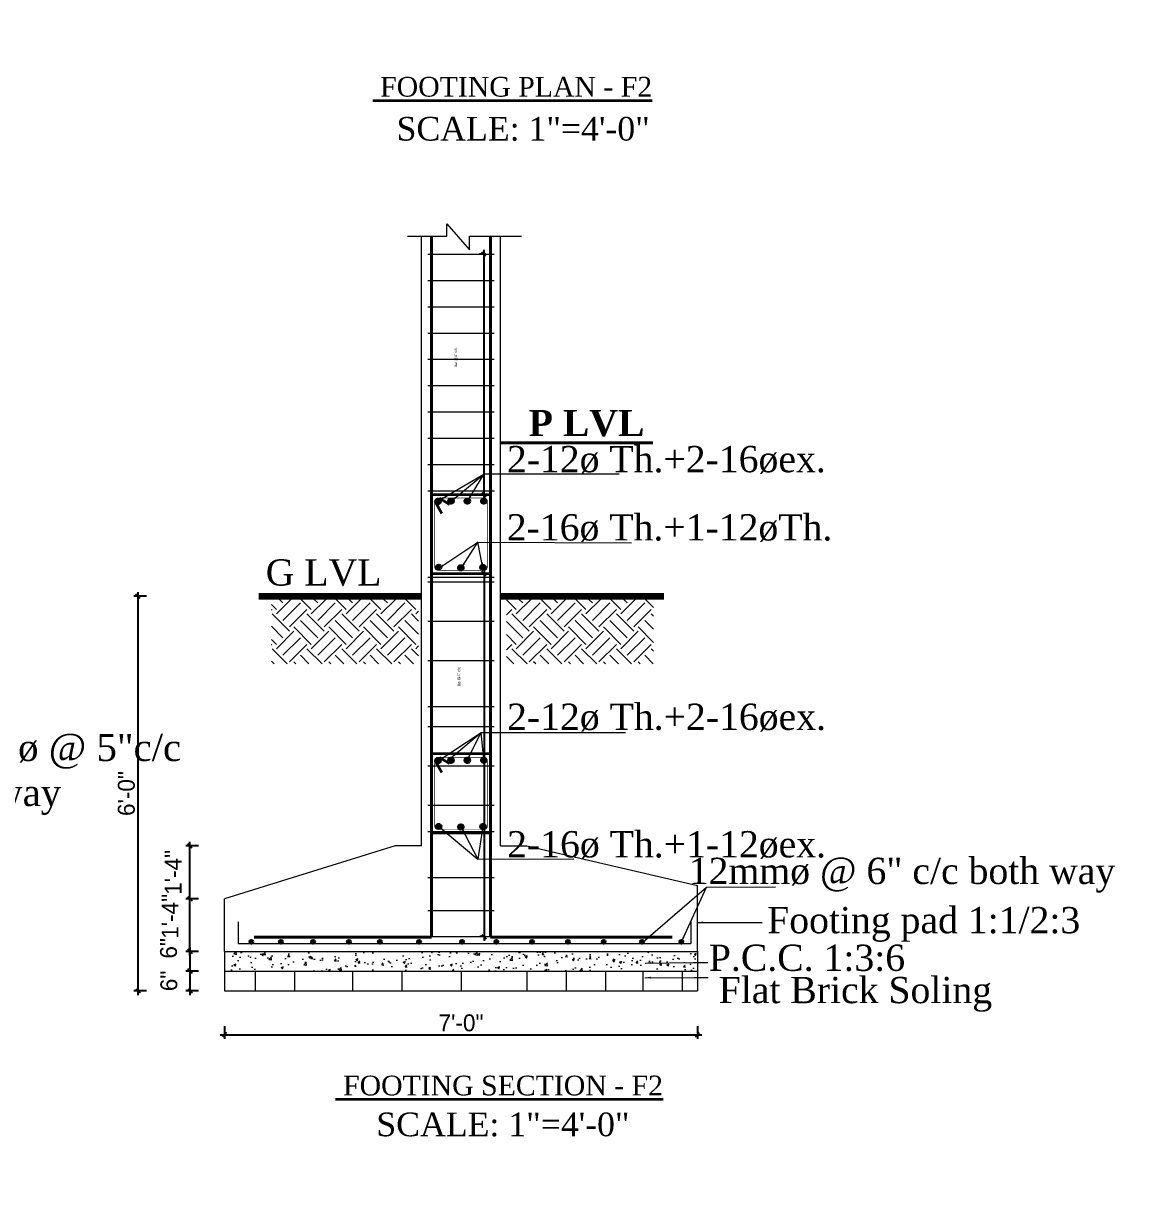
# Model space of a CAD drawing. Header units: inches. Extents: x -12071822 to 12321209, y -1222525 to 1319227.
# Drawn here: x 126775.7 to 127170.5, y 48659.8 to 49077.5 of the extents above; entities that cross this region are included whole.
import ezdxf

# ---------------------------------------------------------------- set-up
doc = ezdxf.new("R2010")
doc.units = ezdxf.units.IN
doc.header["$MEASUREMENT"] = 0
doc.header["$PDMODE"] = 35
for name, color, linetype, lineweight in [('Column', 181, 'Continuous', 40), ('DIM_LINE', 173, 'Continuous', 20), ('HACTH', 253, 'Continuous', 5), ('Hatch', 9, 'Continuous', 9), ('ST-REINFOR', 201, 'Continuous', 40), ('STIRRUPS', 14, 'Continuous', 18), ('TEXT', 255, 'Continuous', 35), ('TRENCH', 1, 'Continuous', 35), ('WALL ELV', 20, 'Continuous', 20), ('WALL SEC', 2, 'Continuous', 35), ('Windows', 151, 'Continuous', 15)]:
    doc.layers.add(name, color=color, linetype=linetype, lineweight=lineweight)
doc.styles.add('NIR', font='COPRGTL.TTF')
doc.styles.add('ordinary', font='times.ttf')
doc.styles.get("Standard").update_dxf_attribs({"font": 'arial.ttf'})
doc.styles.add('TIMES 48', font='times.ttf', dxfattribs={"height": 4})
doc.dimstyles.new('Copy of Standard', dxfattribs={"dimtxt": 12, "dimasz": 4, "dimexe": 0, "dimexo": 6, "dimgap": 3, "dimtad": 1, "dimdec": 0, "dimzin": 0, "dimdsep": 46, "dimlunit": 4, "dimtxsty": 'Standard', "dimblk": 'ARCHTICK', "dimcen": 0.09, "dimdle": 3, "dimclrd": 256, "dimadec": 0, "dimazin": 0, "dimtfac": 1, "dimtdec": 0, "dimtofl": 0, "dimtmove": 0, "dimatfit": 3, "dimfxl": 1, "dimfxlon": 1, "dimtolj": 1, "dimtzin": 0, "dimlwd": -1, "dimarcsym": 0})
doc.dimstyles.new('nir 48', dxfattribs={"dimscale": 0.5, "dimtxt": 24, "dimasz": 3, "dimexe": 3, "dimexo": 6, "dimgap": 2, "dimtad": 3, "dimdec": 0, "dimzin": 3, "dimlunit": 4, "dimtxsty": 'NIR', "dimblk": 'OBLIQUE', "dimcen": 2.5, "dimdle": 3, "dimclrt": 3, "dimadec": 0, "dimazin": 0, "dimtfac": 1, "dimtdec": 0, "dimtmove": 2, "dimatfit": 3, "dimfxl": 1, "dimarcsym": 0})

# ---------------------------------------------------------------- blocks, each defined once
blk = doc.blocks.new('_Oblique')
at = {"color": 0, "linetype": 'ByBlock', "lineweight": -2}
blk.add_line((-0.5, -0.5), (0.5, 0.5), dxfattribs=at)
blk = doc.blocks.new('*D2657')
at = {"layer": 'Defpoints', "color": 0, "transparency": 16777216}
for p in [(126939.35, 48882.13), (126939.35, 48753.18), (126940.93, 48753.18)]:
    blk.add_point(p, dxfattribs=at)
at = {"layer": 'DIM_LINE', "color": 0, "lineweight": -2, "transparency": 16777216}
for p, q in [((126939.35, 48882.13), (126937.85, 48882.13)), ((126939.35, 48753.18), (126937.85, 48753.18))]:
    blk.add_line(p, q, dxfattribs=at)
at = {"layer": 'DIM_LINE', "color": 0, "linetype": 'ByBlock', "lineweight": -2, "transparency": 16777216}
blk.add_line((126939.35, 48883.63), (126939.35, 48751.68), dxfattribs=at)
at = {"layer": 'DIM_LINE', "color": 0, "lineweight": -2, "transparency": 16777216, "xscale": 1.5, "yscale": 1.5, "zscale": 1.5}
for p, rotation in [((126939.35, 48882.13), 90), ((126939.35, 48753.18), 270)]:
    blk.add_blockref('_Oblique', p, dxfattribs=dict(at, rotation=rotation))
at = {"layer": 'DIM_LINE', "color": 3, "transparency": 16777216, "insert": (126930.53, 48845.58), "char_height": 1, "attachment_point": 5, "rotation": 90, "style": 'NIR'}
blk.add_mtext('8ø @4" c/c', dxfattribs=at)
blk = doc.blocks.new('_ArchTick')
at = {"color": 0, "linetype": 'ByBlock', "const_width": 0.15}
blk.add_lwpolyline([(-0.5, -0.5), (0.5, 0.5)], dxfattribs=at)
blk = doc.blocks.new('*D2658')
at = {"layer": 'Defpoints', "color": 0, "transparency": 16777216}
for p in [(126943, 48995.59), (126939.3, 48910.14), (126939.87, 48910.14)]:
    blk.add_point(p, dxfattribs=at)
at = {"layer": 'DIM_LINE', "color": 0, "lineweight": -2, "transparency": 16777216}
for p, q in [((126940, 48995.59), (126937.8, 48995.59)), ((126939.3, 48910.14), (126937.8, 48910.14))]:
    blk.add_line(p, q, dxfattribs=at)
at = {"layer": 'DIM_LINE', "color": 0, "linetype": 'ByBlock', "lineweight": -2, "transparency": 16777216}
blk.add_line((126939.3, 48997.09), (126939.3, 48908.64), dxfattribs=at)
at = {"layer": 'DIM_LINE', "color": 0, "lineweight": -2, "transparency": 16777216, "xscale": 1.5, "yscale": 1.5, "zscale": 1.5}
for p, rotation in [((126939.3, 48995.59), 90), ((126939.3, 48910.14), 270)]:
    blk.add_blockref('_Oblique', p, dxfattribs=dict(at, rotation=rotation))
at = {"layer": 'DIM_LINE', "color": 3, "transparency": 16777216, "insert": (126929.36, 48959), "char_height": 1, "attachment_point": 5, "rotation": 90, "style": 'NIR'}
blk.add_mtext('8ø @4" c/c', dxfattribs=at)
blk = doc.blocks.new('*D2659')
at = {"layer": 'Defpoints', "color": 0, "transparency": 16777216}
for p in [(126847.16, 48747.94), (126834.88, 48740.94), (126847.16, 48740.94)]:
    blk.add_point(p, dxfattribs=at)
at = {"layer": 'DIM_LINE', "color": 0, "lineweight": -2, "transparency": 16777216}
for p, q in [((126837.88, 48747.94), (126833.38, 48747.94)), ((126837.88, 48740.94), (126833.38, 48740.94))]:
    blk.add_line(p, q, dxfattribs=at)
at = {"layer": 'DIM_LINE', "color": 0, "linetype": 'ByBlock', "lineweight": -2, "transparency": 16777216}
blk.add_line((126834.88, 48749.44), (126834.88, 48739.44), dxfattribs=at)
at = {"layer": 'DIM_LINE', "color": 0, "lineweight": -2, "transparency": 16777216, "xscale": 1.5, "yscale": 1.5, "zscale": 1.5}
for p, rotation in [((126834.88, 48747.94), 90), ((126834.88, 48740.94), 270)]:
    blk.add_blockref('_Oblique', p, dxfattribs=dict(at, rotation=rotation))
at = {"layer": 'DIM_LINE', "color": 3, "transparency": 16777216, "insert": (126827.29, 48749.02), "char_height": 6, "attachment_point": 5, "rotation": 90, "style": 'NIR'}
blk.add_mtext('6"', dxfattribs=at)
blk = doc.blocks.new('*D2663')
at = {"layer": 'Defpoints', "color": 0, "transparency": 16777216}
for p in [(126834.88, 48766.61), (126847.16, 48766.61), (126847.16, 48747.94)]:
    blk.add_point(p, dxfattribs=at)
at = {"layer": 'DIM_LINE', "color": 0, "linetype": 'ByBlock', "lineweight": -2, "transparency": 16777216}
blk.add_line((126834.88, 48746.44), (126834.88, 48768.11), dxfattribs=at)
at = {"layer": 'DIM_LINE', "color": 0, "lineweight": -2, "transparency": 16777216}
for p, q in [((126837.88, 48766.61), (126833.38, 48766.61)), ((126837.88, 48747.94), (126833.38, 48747.94))]:
    blk.add_line(p, q, dxfattribs=at)
at = {"layer": 'DIM_LINE', "color": 0, "lineweight": -2, "transparency": 16777216, "xscale": 1.5, "yscale": 1.5, "zscale": 1.5}
for p, rotation in [((126834.88, 48766.61), 90), ((126834.88, 48747.94), 270)]:
    blk.add_blockref('_Oblique', p, dxfattribs=dict(at, rotation=rotation))
at = {"layer": 'DIM_LINE', "color": 3, "transparency": 16777216, "insert": (126827.8, 48760.38), "char_height": 6, "attachment_point": 5, "rotation": 90, "style": 'NIR'}
blk.add_mtext('1\'-4"', dxfattribs=at)
blk = doc.blocks.new('*D2660')
at = {"layer": 'Defpoints', "color": 0, "transparency": 16777216}
for p in [(126834.88, 48785.4), (126893.84, 48785.4), (126847.16, 48766.61)]:
    blk.add_point(p, dxfattribs=at)
at = {"layer": 'DIM_LINE', "color": 0, "lineweight": -2, "transparency": 16777216}
for p, q in [((126837.88, 48785.4), (126833.38, 48785.4)), ((126837.88, 48766.61), (126833.38, 48766.61))]:
    blk.add_line(p, q, dxfattribs=at)
at = {"layer": 'DIM_LINE', "color": 0, "linetype": 'ByBlock', "lineweight": -2, "transparency": 16777216}
blk.add_line((126834.88, 48765.11), (126834.88, 48786.9), dxfattribs=at)
at = {"layer": 'DIM_LINE', "color": 0, "lineweight": -2, "transparency": 16777216, "xscale": 1.5, "yscale": 1.5, "zscale": 1.5}
for p, rotation in [((126834.88, 48785.4), 90), ((126834.88, 48766.61), 270)]:
    blk.add_blockref('_Oblique', p, dxfattribs=dict(at, rotation=rotation))
at = {"layer": 'DIM_LINE', "color": 3, "transparency": 16777216, "insert": (126828.88, 48776), "char_height": 6, "attachment_point": 5, "rotation": 90, "style": 'NIR'}
blk.add_mtext('1\'-4"', dxfattribs=at)
blk = doc.blocks.new('*D2661')
at = {"layer": 'Defpoints', "color": 0, "transparency": 16777216}
for p in [(126847.16, 48733.94), (127015.2, 48733.94), (127015.2, 48718.33)]:
    blk.add_point(p, dxfattribs=at)
at = {"layer": 'DIM_LINE', "color": 0, "linetype": 'ByBlock', "lineweight": -2, "transparency": 16777216}
blk.add_line((126845.66, 48718.33), (127016.7, 48718.33), dxfattribs=at)
at = {"layer": 'DIM_LINE', "color": 0, "lineweight": -2, "transparency": 16777216}
for p, q in [((126847.16, 48721.33), (126847.16, 48716.83)), ((127015.2, 48721.33), (127015.2, 48716.83))]:
    blk.add_line(p, q, dxfattribs=at)
at = {"layer": 'DIM_LINE', "color": 0, "lineweight": -2, "transparency": 16777216, "xscale": 1.5, "yscale": 1.5, "zscale": 1.5, "rotation": 180}
blk.add_blockref('_Oblique', (126847.16, 48718.33), dxfattribs=at)
at = {"layer": 'DIM_LINE', "color": 0, "lineweight": -2, "transparency": 16777216, "xscale": 1.5, "yscale": 1.5, "zscale": 1.5}
blk.add_blockref('_Oblique', (127015.2, 48718.33), dxfattribs=at)
at = {"layer": 'DIM_LINE', "color": 3, "transparency": 16777216, "insert": (126931.18, 48722.52), "char_height": 6, "attachment_point": 5, "style": 'NIR'}
blk.add_mtext('7\'-0"', dxfattribs=at)
blk = doc.blocks.new('*D2662')
at = {"layer": 'Defpoints', "color": 0, "transparency": 16777216}
for p in [(126847.16, 48740.94), (126834.88, 48733.94), (126847.16, 48733.94)]:
    blk.add_point(p, dxfattribs=at)
at = {"layer": 'DIM_LINE', "color": 0, "lineweight": -2, "transparency": 16777216}
for p, q in [((126837.88, 48740.94), (126833.38, 48740.94)), ((126837.88, 48733.94), (126833.38, 48733.94))]:
    blk.add_line(p, q, dxfattribs=at)
at = {"layer": 'DIM_LINE', "color": 0, "linetype": 'ByBlock', "lineweight": -2, "transparency": 16777216}
blk.add_line((126834.88, 48742.44), (126834.88, 48732.44), dxfattribs=at)
at = {"layer": 'DIM_LINE', "color": 0, "lineweight": -2, "transparency": 16777216, "xscale": 1.5, "yscale": 1.5, "zscale": 1.5}
for p, rotation in [((126834.88, 48740.94), 90), ((126834.88, 48733.94), 270)]:
    blk.add_blockref('_Oblique', p, dxfattribs=dict(at, rotation=rotation))
at = {"layer": 'DIM_LINE', "color": 3, "transparency": 16777216, "insert": (126827.4, 48737.44), "char_height": 6, "attachment_point": 5, "rotation": 90, "style": 'NIR'}
blk.add_mtext('6"', dxfattribs=at)
blk = doc.blocks.new('*D2664')
at = {"layer": 'Defpoints', "color": 0, "transparency": 16777216}
for p in [(126859.26, 48874.09), (126816.41, 48733.94), (126858, 48733.94)]:
    blk.add_point(p, dxfattribs=at)
at = {"layer": 'DIM_LINE', "color": 0, "lineweight": -2, "transparency": 16777216}
for p, q in [((126819.41, 48874.09), (126814.91, 48874.09)), ((126819.41, 48733.94), (126814.91, 48733.94))]:
    blk.add_line(p, q, dxfattribs=at)
at = {"layer": 'DIM_LINE', "color": 0, "linetype": 'ByBlock', "lineweight": -2, "transparency": 16777216}
blk.add_line((126816.41, 48875.59), (126816.41, 48732.44), dxfattribs=at)
at = {"layer": 'DIM_LINE', "color": 0, "lineweight": -2, "transparency": 16777216, "xscale": 1.5, "yscale": 1.5, "zscale": 1.5}
for p, rotation in [((126816.41, 48874.09), 90), ((126816.41, 48733.94), 270)]:
    blk.add_blockref('_Oblique', p, dxfattribs=dict(at, rotation=rotation))
at = {"layer": 'DIM_LINE', "color": 3, "transparency": 16777216, "insert": (126812.3, 48804.01), "char_height": 6, "attachment_point": 5, "rotation": 90, "style": 'NIR'}
blk.add_mtext('6\'-0"', dxfattribs=at)

msp = doc.modelspace()

# ---------------------------------------------------------------- hatches: boundary and pattern name
at = {"layer": 'HACTH'}
h = msp.add_hatch(dxfattribs=at)
h.set_pattern_fill('AR-CONC', color=256, scale=1.167, style=0)
h.set_pattern_definition([(50, (-36397.2115, 216438.772), (8.37042633, -0.73231742), [0.87525, -9.62775]), (355, (-36397.2115, 216438.772), (-1.61922806, 8.7780822), [0.7002, -7.7022]), (100.4514, (-36396.514, 216438.711), (6.75120448, 8.04575946), [0.74384802, -8.18232845]), (46.1842, (-36397.212, 216441.106), (12.45470304, -1.9316069), [1.312875, -14.441625]), (96.6356, (-36396.174, 216440.945), (10.9075138, 11.36795555), [1.11577206, -12.2734907]), (351.1842, (-36397.212, 216441.106), (10.9075049, 11.3679641), [1.0503, -11.5533]), (21, (-36396.0445, 216440.5224), (6.9659053, -4.69856245), [0.87525, -9.62775]), (326, (-36396.0445, 216440.522), (2.83948992, 8.46250103), [0.7002, -7.7022]), (71.4514, (-36395.464, 216440.131), (9.80539808, 3.7639309), [0.74384802, -8.18232845]), (37.5, (-36397.2115, 216438.772), (0.14190551, 3.884871274), [0, -7.60884, 0, -7.8189, 0, -7.731375]), (7.5, (-36397.2115, 216438.772), (3.0700215, 4.60278468), [0, -4.45794, 0, -7.43379, 0, -2.946675]), (327.5, (-36399.814, 216438.772), (6.22970783, -0.263215353), [0, -2.9175, 0, -9.1026, 0, -12.07845]), (317.5, (-36400.981, 216438.772), (6.8057826, 1.16822514), [0, -3.79275, 0, -6.04506, 0, -8.57745])])
h.paths.add_polyline_path([(126847.16, 48740.94), (127015.2, 48740.94), (127015.2, 48747.94), (126847.16, 48747.94)])
at = {"layer": 'Hatch'}
h = msp.add_hatch(dxfattribs=at)
h.set_pattern_fill('EARTH', color=256, scale=35.01, angle=45, style=0)
h.set_pattern_definition([(45, (41722.619, 10058.451), (1e-15, 12.3779042), [8.7525, -8.7525]), (45, (41720.298, 10060.7715), (1e-15, 12.3779042), [8.7525, -8.7525]), (45, (41717.9775, 10063.092), (1e-15, 12.3779042), [8.7525, -8.7525]), (135, (41717.9775, 10064.64), (-12.3779042, 1e-15), [8.7525, -8.7525]), (135, (41720.298, 10066.96), (-12.3779042, 1e-15), [8.7525, -8.7525]), (135, (41722.619, 10069.281), (-12.3779042, 1e-15), [8.7525, -8.7525])])
h.paths.add_polyline_path([(126916.09, 48872.96), (126863.81, 48872.96), (126863.81, 48850.08), (126916.09, 48850.08)])
h = msp.add_hatch(dxfattribs=at)
h.set_pattern_fill('EARTH', color=256, scale=35.01, angle=45, style=0)
h.set_pattern_definition([(45, (41721.1875, 10058.451), (1e-15, 12.3779042), [8.7525, -8.7525]), (45, (41718.867, 10060.7715), (1e-15, 12.3779042), [8.7525, -8.7525]), (45, (41716.546, 10063.092), (1e-15, 12.3779042), [8.7525, -8.7525]), (135, (41716.546, 10064.64), (-12.3779042, 1e-15), [8.7525, -8.7525]), (135, (41718.867, 10066.96), (-12.3779042, 1e-15), [8.7525, -8.7525]), (135, (41721.1875, 10069.281), (-12.3779042, 1e-15), [8.7525, -8.7525])])
h.paths.add_polyline_path([(126999.62, 48872.96), (126947.33, 48872.96), (126947.33, 48850.08), (126999.62, 48850.08)])
at = {"layer": 'WALL SEC'}
for points in [[(126922.14, 48907.74, 1), (126923.82, 48907.74, 1)], [(126923.86, 48907.74, -1), (126922.18, 48907.74, -1)], [(126923.86, 48907.74, -1), (126922.18, 48907.74, -1)], [(126926.75, 48907.87, 1), (126928.43, 48907.87, 1)], [(126928.47, 48907.87, -1), (126926.79, 48907.87, -1)], [(126928.47, 48907.87, -1), (126926.79, 48907.87, -1)], [(126932.58, 48907.87, 1), (126934.26, 48907.87, 1)], [(126934.3, 48907.87, -1), (126932.62, 48907.87, -1)], [(126934.3, 48907.87, -1), (126932.62, 48907.87, -1)], [(126938.45, 48907.87, 1), (126940.13, 48907.87, 1)], [(126940.17, 48907.87, -1), (126938.49, 48907.87, -1)], [(126940.17, 48907.87, -1), (126938.49, 48907.87, -1)], [(126922.4, 48884.39, 1), (126924.08, 48884.39, 1)], [(126938.12, 48884.32, 1), (126939.8, 48884.32, 1)], [(126939.83, 48884.32, -1), (126938.15, 48884.32, -1)], [(126939.83, 48884.32, -1), (126938.15, 48884.32, -1)], [(126930.26, 48884.18, -1), (126931.95, 48884.18, -1)], [(126931.98, 48884.18, 1), (126930.3, 48884.18, 1)], [(126931.98, 48884.18, 1), (126930.3, 48884.18, 1)], [(126922.14, 48815.68, 1), (126923.82, 48815.68, 1)], [(126923.86, 48815.68, -1), (126922.18, 48815.68, -1)], [(126923.86, 48815.68, -1), (126922.18, 48815.68, -1)], [(126926.75, 48815.8, 1), (126928.43, 48815.8, 1)], [(126928.47, 48815.8, -1), (126926.79, 48815.8, -1)], [(126928.47, 48815.8, -1), (126926.79, 48815.8, -1)], [(126932.58, 48815.8, 1), (126934.26, 48815.8, 1)], [(126934.3, 48815.8, -1), (126932.62, 48815.8, -1)], [(126934.3, 48815.8, -1), (126932.62, 48815.8, -1)], [(126938.45, 48815.81, 1), (126940.13, 48815.81, 1)], [(126940.17, 48815.81, -1), (126938.49, 48815.81, -1)], [(126940.17, 48815.81, -1), (126938.49, 48815.81, -1)], [(126922.4, 48792.33, 1), (126924.08, 48792.33, 1)], [(126930.26, 48792.12, -1), (126931.95, 48792.12, -1)], [(126931.98, 48792.12, 1), (126930.3, 48792.12, 1)], [(126931.98, 48792.12, 1), (126930.3, 48792.12, 1)], [(126938.12, 48792.26, 1), (126939.8, 48792.26, 1)], [(126939.83, 48792.26, -1), (126938.15, 48792.26, -1)], [(126939.83, 48792.26, -1), (126938.15, 48792.26, -1)], [(126856.09, 48751.38, 0.407959), (126856.66, 48750.79), (126856.69, 48750.79, 0.407959), (126857.26, 48751.38, 1)], [(126866.59, 48751.38, 0.407959), (126867.16, 48750.79), (126867.19, 48750.79, 0.407959), (126867.76, 48751.38, 1)], [(126878.06, 48751.38, 0.407959), (126878.63, 48750.79), (126878.65, 48750.79, 0.407959), (126879.23, 48751.38, 1)], [(126890.77, 48751.38, 0.407959), (126891.34, 48750.79), (126891.36, 48750.79, 0.407959), (126891.93, 48751.38, 1)], [(126901.78, 48751.38, 0.407959), (126902.35, 48750.79), (126902.37, 48750.79, 0.407959), (126902.95, 48751.38, 1)], [(126915.72, 48751.37, 0.407959), (126916.29, 48750.78), (126916.32, 48750.78, 0.407959), (126916.89, 48751.37, 1)], [(126930.99, 48751.38, 0.407959), (126931.56, 48750.79), (126931.58, 48750.79, 0.407959), (126932.15, 48751.38, 1)], [(126943.18, 48751.38, 0.407959), (126943.75, 48750.79), (126943.77, 48750.79, 0.407959), (126944.34, 48751.38, 1)], [(126955.86, 48751.38, 0.407959), (126956.43, 48750.79), (126956.46, 48750.79, 0.407959), (126957.03, 48751.38, 1)], [(126968.57, 48751.38, 0.407959), (126969.14, 48750.79), (126969.16, 48750.79, 0.407959), (126969.74, 48751.38, 1)], [(126981.3, 48751.38, 0.407959), (126981.87, 48750.79), (126981.9, 48750.79, 0.407959), (126982.47, 48751.38, 1)], [(126994.92, 48751.38, 0.407959), (126995.49, 48750.79), (126995.51, 48750.79, 0.407959), (126996.09, 48751.38, 1)], [(127008.92, 48751.38, 0.407959), (127009.49, 48750.79), (127009.52, 48750.79, 0.407959), (127010.09, 48751.38, 1)]]:
    msp.add_hatch(color=256, dxfattribs=at).paths.add_polyline_path(points)

# ---------------------------------------------------------------- linework, layer by layer
at = {"layer": 'Column'}
for p, q in [((126921.84, 48907.8), (126924.35, 48903.5)), ((126923.54, 48908.89), (126927.07, 48906.69)), ((126921.84, 48815.74), (126924.35, 48811.44)), ((126923.54, 48816.83), (126927.07, 48814.62))]:
    msp.add_line(p, q, dxfattribs=at)
at = {"layer": 'Column', "const_width": 0.233}
for points in [[(126939.35, 48908.97), (126923.01, 48908.97, 0.414214), (126921.84, 48907.8), (126921.84, 48884.46, 0.414214), (126923.01, 48883.3), (126939.35, 48883.3, 0.414214), (126940.52, 48884.46), (126940.52, 48907.8, 0.414214)], [(126939.35, 48816.9), (126923.01, 48816.9, 0.414214), (126921.84, 48815.74), (126921.84, 48792.4, 0.414214), (126923.01, 48791.23), (126939.35, 48791.23, 0.414214), (126940.52, 48792.4), (126940.52, 48815.74, 0.414214)]]:
    msp.add_lwpolyline(points, format="xyb", close=True, dxfattribs=at)
at = {"layer": 'DIM_LINE', "const_width": 2.33}
for points in [[(126859.26, 48874.09), (126917.18, 48874.09)], [(126945.18, 48874.09), (127003.33, 48874.09)]]:
    msp.add_lwpolyline(points, dxfattribs=at)
at = {"layer": 'HACTH'}
for p, q in [((126858, 48740.94), (126858, 48733.94)), ((126872, 48740.94), (126872, 48733.94)), ((126892.67, 48740.94), (126892.67, 48733.94)), ((126892.67, 48740.94), (126892.67, 48733.94)), ((126910.17, 48740.94), (126910.17, 48733.94)), ((126931.18, 48740.94), (126931.18, 48733.94)), ((126954.52, 48740.94), (126954.52, 48733.94)), ((126968.52, 48740.94), (126968.52, 48733.94)), ((126982.53, 48740.94), (126982.53, 48733.94)), ((126995.73, 48740.94), (126995.73, 48733.94)), ((127009.74, 48740.94), (127009.74, 48733.94))]:
    msp.add_line(p, q, dxfattribs=at)
at = {"layer": 'Hatch', "linetype": 'Continuous'}
msp.add_lwpolyline([(126912.18, 49001.95), (126926.18, 49001.95), (126926.18, 49006.37), (126934.18, 48997.17), (126934.18, 49001.95), (126952.66, 49001.95)], dxfattribs=at)
at = {"layer": 'ST-REINFOR'}
for p, q in [((126920.68, 48752.95), (126920.68, 49001.95)), ((126941.68, 48752.95), (126941.68, 49001.95)), ((126945.18, 48928.63), (126999.29, 48928.63)), ((126920.68, 48752.95), (126857.66, 48752.95)), ((126941.68, 48752.95), (127006.18, 48752.95))]:
    msp.add_line(p, q, dxfattribs=at)
at = {"layer": 'STIRRUPS'}
for p, q in [((126919.36, 48995.59), (126943, 48995.59)), ((126919.36, 48986.26), (126943, 48986.26)), ((126919.36, 48976.92), (126943, 48976.92)), ((126919.36, 48967.58), (126943, 48967.58)), ((126919.36, 48967.58), (126943, 48967.58)), ((126919.36, 48958.25), (126943, 48958.25)), ((126919.36, 48948.91), (126943, 48948.91)), ((126919.36, 48939.58), (126943, 48939.58)), ((126919.36, 48930.24), (126943, 48930.24)), ((126919.36, 48920.9), (126943, 48920.9)), ((126919.36, 48911.57), (126943.06, 48911.57)), ((126919.36, 48880.83), (126943, 48880.83)), ((126919.36, 48879.21), (126943, 48879.21)), ((126919.36, 48865.21), (126943, 48865.21)), ((126919.36, 48851.21), (126943, 48851.21)), ((126919.36, 48834.87), (126943, 48834.87)), ((126919.36, 48827.87), (126943, 48827.87)), ((126919.36, 48827.87), (126943, 48827.87)), ((126919.36, 48813.86), (126943, 48813.86)), ((126919.36, 48799.86), (126943, 48799.86)), ((126919.36, 48790.52), (126943, 48790.52)), ((126919.36, 48790.52), (126943, 48790.52)), ((126919.36, 48790.52), (126943, 48790.52)), ((126919.36, 48774.18), (126943, 48774.18)), ((126919.36, 48762.51), (126943, 48762.51)), ((126919.36, 48753.18), (126943, 48753.18))]:
    msp.add_line(p, q, dxfattribs=at)
at = {"layer": 'TRENCH'}
for points in [[(126941.68, 48910.14), (126920.68, 48910.14), (126920.68, 48882.13), (126941.68, 48882.13)], [(126941.68, 48818.07), (126920.68, 48818.07), (126920.68, 48790.06), (126941.68, 48790.06)]]:
    msp.add_lwpolyline(points, close=True, dxfattribs=at)
at = {"layer": 'WALL ELV'}
for p, q in [((126917.18, 48785.4), (126917.18, 49001.95)), ((126945.18, 48785.4), (126945.18, 49001.95)), ((126907.84, 48785.4), (126847.16, 48766.61)), ((126917.18, 48785.4), (126907.84, 48785.4)), ((126945.18, 48785.4), (126954.52, 48785.4)), ((126954.52, 48785.4), (127015.2, 48771.39)), ((127015.2, 48748.05), (127015.2, 48771.39)), ((126847.16, 48747.94), (126847.16, 48766.61)), ((126852.01, 48758.43), (126852.01, 48750.79)), ((127012.87, 48758.43), (127012.87, 48750.79)), ((126847.16, 48747.94), (127015.2, 48747.94)), ((126847.16, 48747.94), (126847.16, 48740.94)), ((126852.01, 48750.79), (127012.87, 48750.79)), ((127015.2, 48748.05), (127015.2, 48733.94)), ((126847.16, 48740.94), (127015.2, 48740.94)), ((126847.16, 48740.94), (126847.16, 48733.94)), ((126847.16, 48733.94), (127015.2, 48733.94))]:
    msp.add_line(p, q, dxfattribs=at)
at = {"layer": 'WALL SEC'}
for centre, radius in [((126922.98, 48907.74), 0.84), ((126923.02, 48907.74), 0.84), ((126923.02, 48907.74), 0.84), ((126927.59, 48907.87), 0.84), ((126927.63, 48907.87), 0.84), ((126927.63, 48907.87), 0.84), ((126933.42, 48907.87), 0.84), ((126933.46, 48907.87), 0.84), ((126933.46, 48907.87), 0.84), ((126939.29, 48907.87), 0.84), ((126939.33, 48907.87), 0.84), ((126939.33, 48907.87), 0.84), ((126923.25, 48884.39), 0.84), ((126938.96, 48884.32), 0.84), ((126938.99, 48884.32), 0.84), ((126938.99, 48884.32), 0.84), ((126931.1, 48884.18), 0.84), ((126931.14, 48884.18), 0.84), ((126931.14, 48884.18), 0.84), ((126922.98, 48815.68), 0.84), ((126923.02, 48815.68), 0.84), ((126923.02, 48815.68), 0.84), ((126927.59, 48815.8), 0.84), ((126927.63, 48815.8), 0.84), ((126927.63, 48815.8), 0.84), ((126933.42, 48815.8), 0.84), ((126933.46, 48815.8), 0.84), ((126933.46, 48815.8), 0.84), ((126939.29, 48815.81), 0.84), ((126939.33, 48815.81), 0.84), ((126939.33, 48815.81), 0.84), ((126923.25, 48792.33), 0.84), ((126931.1, 48792.12), 0.84), ((126931.14, 48792.12), 0.84), ((126931.14, 48792.12), 0.84), ((126938.96, 48792.26), 0.84), ((126938.99, 48792.26), 0.84), ((126938.99, 48792.26), 0.84), ((126856.67, 48751.38), 0.584), ((126867.18, 48751.38), 0.584), ((126878.64, 48751.38), 0.584), ((126891.35, 48751.38), 0.584), ((126902.36, 48751.38), 0.584), ((126916.3, 48751.37), 0.584), ((126931.57, 48751.38), 0.584), ((126943.76, 48751.38), 0.584), ((126956.44, 48751.38), 0.584), ((126969.15, 48751.38), 0.584), ((126981.89, 48751.38), 0.584), ((126995.5, 48751.38), 0.584), ((127009.51, 48751.38), 0.584)]:
    msp.add_circle(centre, radius, dxfattribs=at)
at = {"layer": 'Windows'}
msp.add_circle((127888.68, 49173.51), 6257.09, dxfattribs=at)

# ---------------------------------------------------------------- texts
at = {"char_height": 9.336, "attachment_point": 5, "style": 'ordinary'}
for s, insert, width in [('{\\fTimes New Roman|b1|i0|c0|p18;P LVL}', (126975.79, 48935.51), 337.2156), ('{\\fTimes New Roman|b0|i0|c0|p18;G LVL}', (126882.35, 48882.43), 106.3254)]:
    msp.add_mtext(s, dxfattribs=dict(at, insert=insert, width=width))
at = {"layer": 'TEXT', "style": 'TIMES 48'}
for s, p in [('%%U FOOTING PLAN - F2', (126899.8, 49051.56)), ('%%U FOOTING SECTION - F2', (126886.62, 48696.79))]:
    msp.add_text(s, height=7.002, dxfattribs=at).set_placement(p)
at = {"layer": 'TEXT', "char_height": 8.4024, "width": 252.5758, "attachment_point": 5, "style": 'TIMES 48'}
for insert in [(126953.26, 49040.06), (126946.07, 48686.39)]:
    msp.add_mtext('SCALE: 1"=4\'-0"', dxfattribs=dict(at, insert=insert))
at = {"layer": 'TEXT', "char_height": 9.336, "attachment_point": 7, "style": 'TIMES 48'}
for s, insert in [('2-12ø Th.+2-16øex.', (126947.48, 48917.55)), ('2-16ø Th.+1-12øTh.', (126947.45, 48893.31)), ('2-12ø Th.+2-16øex.', (126947.55, 48826.02)), ('2-16ø Th.+1-12øex.', (126947.57, 48780.74)), ('12mmø @ 6" c/c both way', (127012.11, 48768.79)), ('Footing pad 1:1/2:3', (127039.96, 48751.3)), ('P.C.C. 1:3:6', (127019.23, 48740.8)), ('Flat Brick Soling', (127022.73, 48726.47))]:
    msp.add_mtext(s, dxfattribs=dict(at, insert=insert))
at = {"layer": 'TEXT', "color": 3, "insert": (126733.13, 48796.4), "char_height": 9.6, "attachment_point": 7, "style": 'TIMES 48'}
msp.add_mtext('16mm ø @ 5"c/c\\PBoth way', dxfattribs=at)

# ---------------------------------------------------------------- dimensions: what is measured, and where the dimension line sits
at = {"layer": 'DIM_LINE'}
for base, p1, p2, angle, text, override, picture, middle in [((126939.3, 48910.14), (126943, 48995.59), (126939.87, 48910.14), 270, '8ø @4" c/c', {"dimtxt": 2, "dimfxl": 6, "dimfxlon": 1, "dimarcsym": 1}, '*D2658', (126929.36, 48959)), ((126939.35, 48753.18), (126939.35, 48882.13), (126940.93, 48753.18), 270, '8ø @4" c/c', {"dimtxt": 2, "dimfxl": 6, "dimfxlon": 1, "dimarcsym": 1}, '*D2657', (126930.53, 48845.58)), ((126834.88, 48766.61), (126847.16, 48747.94), (126847.16, 48766.61), 90, '1\'-4"', {"dimtxt": 12, "dimfxl": 6, "dimfxlon": 1, "dimarcsym": 1}, '*D2663', (126827.8, 48760.38)), ((126834.88, 48740.94), (126847.16, 48747.94), (126847.16, 48740.94), 90, '6"', {"dimtxt": 12, "dimfxl": 6, "dimfxlon": 1, "dimarcsym": 1}, '*D2659', (126827.29, 48749.02)), ((126834.88, 48733.94), (126847.16, 48740.94), (126847.16, 48733.94), 90, '6"', {"dimtxt": 12, "dimfxl": 6, "dimfxlon": 1, "dimarcsym": 1}, '*D2662', (126827.4, 48737.44))]:
    dim = msp.add_linear_dim(base=base, p1=p1, p2=p2, angle=angle, text=text, dimstyle='nir 48', override=override, dxfattribs=at)
    dim.commit()
    dim.dimension.update_dxf_attribs({"geometry": picture, "text_midpoint": middle, "dimtype": 160})
for base, p1, p2, text, picture, middle in [((126816.41, 48733.94), (126859.26, 48874.09), (126858, 48733.94), '6\'-0"', '*D2664', (126812.3, 48804.01)), ((126834.88, 48785.4), (126847.16, 48766.61), (126893.84, 48785.4), '1\'-4"', '*D2660', (126828.88, 48776))]:
    dim = msp.add_linear_dim(base=base, p1=p1, p2=p2, angle=90, text=text, dimstyle='nir 48', override={"dimtxt": 12, "dimfxl": 6, "dimfxlon": 1, "dimarcsym": 1}, dxfattribs=at)
    dim.commit()
    dim.dimension.update_dxf_attribs({"geometry": picture, "text_midpoint": middle})
dim = msp.add_linear_dim(base=(127015.2, 48718.33), p1=(126847.16, 48733.94), p2=(127015.2, 48733.94), text='7\'-0"', dimstyle='nir 48', override={"dimtxt": 12, "dimfxl": 6, "dimfxlon": 1, "dimarcsym": 1}, dxfattribs=at)
dim.commit()
dim.dimension.update_dxf_attribs({"geometry": '*D2661', "text_midpoint": (126931.18, 48722.52)})

# ---------------------------------------------------------------- leaders
at = {"layer": 'Hatch', "linetype": 'Continuous'}
for points in [[(126923.02, 48908), (126939.3, 48917.44), (126981.5, 48917.55)], [(126927.63, 48907.87), (126939.3, 48917.44), (126981.5, 48917.55)], [(126933.46, 48907.87), (126939.36, 48917.55), (126987.33, 48917.55)], [(126939.32, 48907.65), (126939.3, 48917.44), (126981.5, 48917.55)], [(126923.25, 48884.07), (126937.18, 48893.34), (126991.7, 48893.09)], [(126931.14, 48883.86), (126937.18, 48893.34), (126991.7, 48893.09)], [(126938.99, 48884.14), (126937.18, 48893.34), (126991.7, 48893.09)], [(126923.02, 48815.68), (126938.34, 48825.73), (126981.5, 48825.73)], [(126927.61, 48816.64), (126938.34, 48825.73), (126989.59, 48825.73)], [(126933.44, 48816.1), (126938.34, 48825.73), (126978.19, 48825.8)], [(126939.32, 48816.04), (126938.34, 48825.73), (126984.08, 48825.73)], [(126923.25, 48792.33), (126937.18, 48780.73), (126971.3, 48780.76)], [(126931.13, 48792.33), (126937.18, 48780.73), (126971.3, 48780.76)], [(126938.99, 48792.26), (126937.18, 48780.73), (126971.3, 48780.76)], [(126995.89, 48751.38), (127018.41, 48770.78), (127042.91, 48770.84)], [(127009.51, 48751.38), (127018.41, 48770.78), (127042.91, 48770.84)], [(127015.21, 48758.22), (127032.45, 48758.22), (127038.2, 48758.22)], [(126996.56, 48743.81), (127013.84, 48743.98), (127018.83, 48743.99)], [(126996.53, 48738.6), (127013.98, 48738.65), (127018.96, 48738.65)]]:
    msp.add_leader(points, dimstyle='Copy of Standard', override={"dimasz": 2, "dimtad": 0}, dxfattribs=at)

doc.saveas('drawing.dxf')
